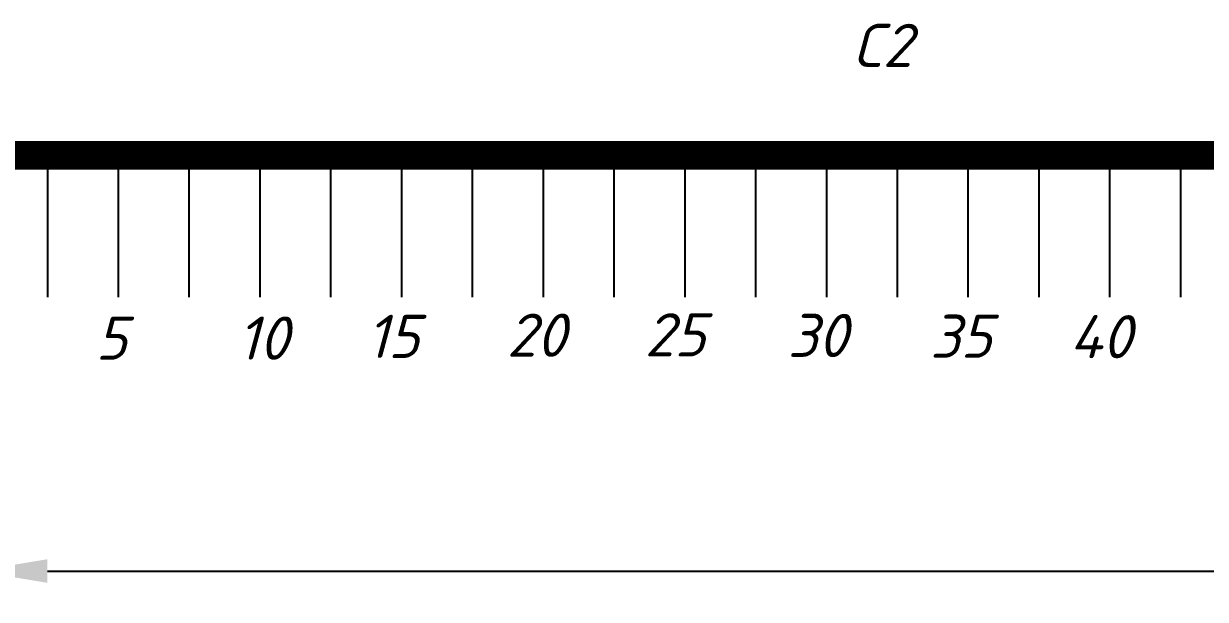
# Model space of a CAD drawing. Header units: millimetres. Extents: x -578 to 740, y 82 to 629.
# Drawn here: x 222 to 305.5, y 271.1 to 311.7 of the extents above; entities that cross this region are included whole.
import ezdxf

# ---------------------------------------------------------------- set-up
doc = ezdxf.new("R2010")
doc.units = ezdxf.units.MM
doc.header["$LTSCALE"] = 0.5
doc.layers.get('0').update_dxf_attribs({"lineweight": 60})
doc.layers.get('Defpoints').update_dxf_attribs({"color": 5})
doc.layers.add('Сетка', color=7, linetype='Continuous')
doc.styles.get("Standard").update_dxf_attribs({"font": 'isocpeui.ttf', "width": 0.9})
doc.dimstyles.new('Standart', dxfattribs={"dimtxt": 5, "dimasz": 5, "dimexe": 2, "dimexo": 0, "dimgap": 1, "dimtad": 1, "dimtoh": 1, "dimdec": 0, "dimtxsty": 'Standard', "dimcen": 2.5, "dimadec": 0, "dimazin": 0, "dimtfac": 1, "dimtdec": 0, "dimtmove": 0, "dimatfit": 3, "dimldrblk": 'DOTSMALL', "dimfxl": 1, "dimarcsym": 0})

# ---------------------------------------------------------------- blocks, each defined once
blk = doc.blocks.new('*D115')
at = {"color": 0, "lineweight": -2, "transparency": 16777216}
for p, q in [((218.704, 302.392), (218.704, 271.065)), ((418.704, 302.392), (418.704, 271.065)), ((223.704, 273.065), (413.704, 273.065))]:
    blk.add_line(p, q, dxfattribs=at)
at = {"color": 0, "lineweight": -3, "transparency": 16777216}
for points in [[(223.704, 273.899), (223.704, 272.232), (218.704, 273.065)], [(413.704, 273.899), (413.704, 272.232), (418.704, 273.065)]]:
    blk.add_solid(points, dxfattribs=at)
at = {"layer": 'Defpoints', "color": 0, "lineweight": -3, "transparency": 16777216}
for p in [(218.704, 302.392), (418.704, 302.392), (418.704, 273.065)]:
    blk.add_point(p, dxfattribs=at)
at = {"color": 0, "lineweight": -3, "transparency": 16777216, "insert": (321.375, 275.815), "char_height": 5, "width": 7.79318, "attachment_point": 5}
blk.add_mtext('{\\H0.7x;100h12}', dxfattribs=at)
blk = doc.blocks.new('_DotSmall')
at = {"color": 0, "linetype": 'ByBlock', "const_width": 0.5}
blk.add_lwpolyline([(-0.0625, 0, 1), (0.0625, 0, 1)], format="xyb", close=True, dxfattribs=at)

msp = doc.modelspace()

# ---------------------------------------------------------------- linework, layer by layer
at = {"const_width": 2.032}
msp.add_lwpolyline([(218.704, 302.392), (418.704, 302.392)], dxfattribs=at)
at = {"layer": 'Сетка'}
for p, q in [((223.704, 302.392), (223.704, 292.392)), ((228.704, 302.392), (228.704, 292.392)), ((233.704, 302.392), (233.704, 292.392)), ((238.704, 302.392), (238.704, 292.392)), ((243.704, 302.392), (243.704, 292.392)), ((248.704, 302.392), (248.704, 292.392)), ((253.704, 302.392), (253.704, 292.392)), ((258.704, 302.392), (258.704, 292.392)), ((263.704, 302.392), (263.704, 292.392)), ((268.704, 302.392), (268.704, 292.392)), ((273.704, 302.392), (273.704, 292.392)), ((278.704, 302.392), (278.704, 292.392)), ((283.704, 302.392), (283.704, 292.392)), ((288.704, 302.392), (288.704, 292.392)), ((293.704, 302.392), (293.704, 292.392)), ((298.704, 302.392), (298.704, 292.392)), ((303.704, 302.392), (303.704, 292.392))]:
    msp.add_line(p, q, dxfattribs=at)

# ---------------------------------------------------------------- texts
for s, p in [('C2', (280.488, 308.633)), ('20', (256.137, 288.182)), ('25', (265.872, 288.208)), ('30', (275.965, 288.164)), ('5', (227.111, 287.977)), ('10', (237.115, 287.977)), ('15', (246.227, 288.1)), ('35', (286.021, 288.109)), ('40', (295.874, 288.078))]:
    msp.add_text(s, height=3.048).set_placement(p)

# ---------------------------------------------------------------- dimensions: what is measured, and where the dimension line sits
at = {"lineweight": -3}
dim = msp.add_linear_dim(base=(418.704, 273.065), p1=(218.704, 302.392), p2=(418.704, 302.392), text='{\\H0.7x;100h12}', dimstyle='Standart', dxfattribs=at)
dim.commit()
dim.dimension.update_dxf_attribs({"geometry": '*D115', "text_midpoint": (321.375, 273.065), "dimtype": 160})

doc.saveas('drawing.dxf')
